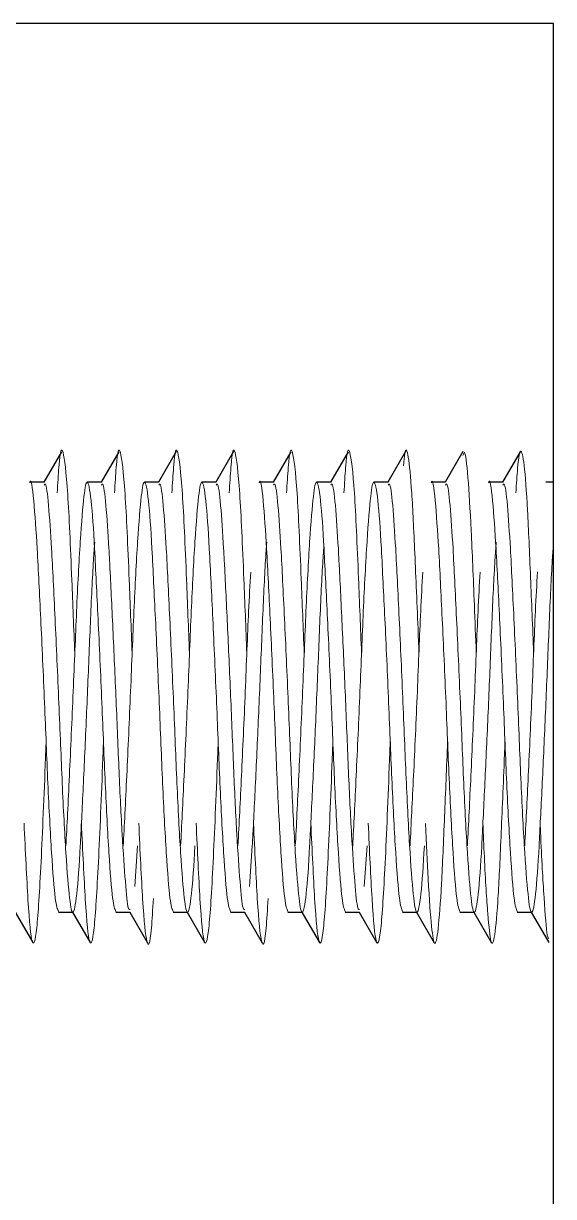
# Model space of a CAD drawing. Header units: millimetres. Extents: x -635 to 515, y -448 to 489.
# Drawn here: x 113.18 to 116.88, y 289.1 to 297.28 of the extents above; entities that cross this region are included whole.
import ezdxf

# ---------------------------------------------------------------- set-up
doc = ezdxf.new("R2010")
doc.units = ezdxf.units.MM

msp = doc.modelspace()

# ---------------------------------------------------------------- linework, layer by layer
at = {"color": 7, "linetype": 'Continuous', "lineweight": 25}
for p, q in [((116.8745, 297.2803), (95.4745, 297.2803)), ((116.8745, 275.8803), (116.8745, 297.2803)), ((113.4427, 294.2919), (113.3203, 294.0803)), ((113.8431, 294.2927), (113.7202, 294.0803)), ((114.2438, 294.294), (114.1202, 294.0803)), ((114.6434, 294.2933), (114.5202, 294.0803)), ((115.0427, 294.2919), (114.9203, 294.0803)), ((115.4431, 294.2926), (115.3202, 294.0803)), ((115.8438, 294.2939), (115.7202, 294.0803)), ((116.2435, 294.2933), (116.1202, 294.0803)), ((116.6427, 294.292), (116.5203, 294.0803)), ((113.3228, 294.0803), (113.2226, 294.0803)), ((113.7228, 294.0803), (113.6226, 294.0803)), ((114.1228, 294.0803), (114.0226, 294.0803)), ((114.5228, 294.0803), (114.4226, 294.0803)), ((114.9228, 294.0803), (114.8226, 294.0803)), ((115.3228, 294.0803), (115.2226, 294.0803)), ((115.7228, 294.0803), (115.6226, 294.0803)), ((116.1228, 294.0803), (116.0226, 294.0803)), ((116.5228, 294.0803), (116.4226, 294.0803)), ((116.8745, 294.0803), (116.8226, 294.0803)), ((113.1202, 291.0803), (113.243, 290.8681)), ((113.4226, 291.0803), (113.5228, 291.0803)), ((113.5203, 291.0803), (113.6427, 290.8687)), ((113.8226, 291.0803), (113.9228, 291.0803)), ((113.9202, 291.0803), (114.0436, 290.8671)), ((114.2226, 291.0803), (114.3228, 291.0803)), ((114.3202, 291.0803), (114.4438, 290.8667)), ((114.6226, 291.0803), (114.7228, 291.0803)), ((114.7202, 291.0803), (114.843, 290.868)), ((115.0226, 291.0803), (115.1228, 291.0803)), ((115.1203, 291.0803), (115.2427, 290.8687)), ((115.4226, 291.0803), (115.5228, 291.0803)), ((115.5202, 291.0803), (115.6435, 290.8671)), ((115.8226, 291.0803), (115.9228, 291.0803)), ((115.9202, 291.0803), (116.0438, 290.8667)), ((116.2226, 291.0803), (116.3228, 291.0803)), ((116.3202, 291.0803), (116.4431, 290.8679)), ((116.6226, 291.0803), (116.7228, 291.0803)), ((116.7203, 291.0803), (116.8427, 290.8687))]:
    msp.add_line(p, q, dxfattribs=at)
at = {"color": 144, "linetype": 'Continuous', "lineweight": 18}
for p, q in [((113.9745, 291.5435), (113.9547, 291.2608)), ((114.7745, 291.5436), (114.7547, 291.2608)), ((115.5745, 291.5435), (115.5547, 291.2608))]:
    msp.add_line(p, q, dxfattribs=at)
for points, knots in [([(113.5364, 292.8852), (113.5295, 293.0605), (113.5119, 293.5046), (113.4877, 294.0577), (113.454, 294.3399), (113.4319, 294.3039), (113.4174, 294.0705), (113.4134, 294.0058)], [0, 0, 0, 0, 0.160018, 0.405256, 0.659318, 0.90541, 1, 1, 1, 1]), ([(113.9364, 292.8852), (113.9295, 293.0614), (113.9118, 293.5062), (113.8877, 294.0592), (113.8539, 294.3402), (113.8319, 294.3034), (113.8174, 294.0703), (113.8134, 294.0059)], [0, 0, 0, 0, 0.160811, 0.406047, 0.660129, 0.906201, 1, 1, 1, 1]), ([(114.3364, 292.8852), (114.3294, 293.0622), (114.3117, 293.5078), (114.2876, 294.0608), (114.2538, 294.3404), (114.2318, 294.3029), (114.2174, 294.0698), (114.2134, 294.0058)], [0, 0, 0, 0, 0.1615775, 0.4067718, 0.6608312, 0.9068434, 1, 1, 1, 1]), ([(114.7364, 292.8853), (114.7294, 293.0631), (114.7117, 293.5095), (114.6875, 294.0624), (114.6536, 294.3407), (114.6318, 294.3023), (114.6173, 294.0694), (114.6134, 294.0058)], [0, 0, 0, 0, 0.162352, 0.407519, 0.661569, 0.907535, 1, 1, 1, 1]), ([(115.1364, 292.8853), (115.1294, 293.0639), (115.1116, 293.5111), (115.0874, 294.0639), (115.0535, 294.3409), (115.0317, 294.3018), (115.0173, 294.0691), (115.0134, 294.0059)], [0, 0, 0, 0, 0.163138, 0.408293, 0.662351, 0.908287, 1, 1, 1, 1]), ([(115.5364, 292.8853), (115.5293, 293.0648), (115.5115, 293.5127), (115.4873, 294.0655), (115.4534, 294.3411), (115.4316, 294.3013), (115.4173, 294.0687), (115.4134, 294.0059)], [0, 0, 0, 0, 0.163916, 0.409047, 0.663099, 0.908994, 1, 1, 1, 1]), ([(115.9366, 292.8886), (115.9349, 292.9321), (115.9253, 293.1843), (115.9075, 293.5977), (115.8868, 294.042), (115.8621, 294.2833), (115.8428, 294.3345), (115.8323, 294.2276), (115.8291, 294.1951)], [0, 0, 0, 0, 0.045161, 0.26199, 0.471481, 0.689671, 0.90554, 1, 1, 1, 1]), ([(116.3365, 292.8874), (116.3321, 293.0007), (116.3196, 293.3184), (116.3006, 293.7668), (116.2788, 294.1407), (116.258, 294.3168), (116.2471, 294.278), (116.2438, 294.266)], [0, 0, 0, 0, 0.137592, 0.385668, 0.632072, 0.886723, 1, 1, 1, 1]), ([(116.7366, 292.8893), (116.7293, 293.0698), (116.714, 293.4478), (116.6939, 293.9134), (116.6704, 294.2348), (116.6456, 294.3279), (116.6285, 294.2467), (116.6166, 294.068), (116.6124, 294.0061)], [0, 0, 0, 0, 0.16584, 0.347419, 0.534054, 0.722745, 0.903906, 1, 1, 1, 1]), ([(113.2745, 293.617), (113.2666, 293.7378), (113.2505, 293.9825), (113.2314, 294.1145), (113.2229, 294.0771), (113.2226, 294.0755)], [0, 0, 0, 0, 0.482804, 0.978262, 1, 1, 1, 1]), ([(114.8745, 293.617), (114.8666, 293.7378), (114.8505, 293.9825), (114.8314, 294.1145), (114.8229, 294.0771), (114.8226, 294.0755)], [0, 0, 0, 0, 0.482804, 0.978262, 1, 1, 1, 1]), ([(116.0745, 293.617), (116.0666, 293.7378), (116.0505, 293.9825), (116.0314, 294.1145), (116.0229, 294.0771), (116.0226, 294.0755)], [0, 0, 0, 0, 0.482804, 0.978262, 1, 1, 1, 1]), ([(116.4745, 293.617), (116.4666, 293.7378), (116.4505, 293.9825), (116.4314, 294.1145), (116.4229, 294.0771), (116.4226, 294.0755)], [0, 0, 0, 0, 0.482804, 0.978262, 1, 1, 1, 1]), ([(113.3745, 293.6169), (113.3677, 293.7254), (113.354, 293.9424), (113.3353, 294.0828), (113.3255, 294.065), (113.3228, 294.0599)], [0, 0, 0, 0, 0.417961, 0.835952, 1, 1, 1, 1]), ([(113.6745, 293.617), (113.6673, 293.7525), (113.6589, 293.87), (113.6413, 294.0324), (113.6321, 294.0765), (113.6194, 294.0818), (113.6153, 294.0737), (113.6077, 294.0402), (113.6042, 294.0153), (113.5923, 293.9115), (113.5834, 293.8032), (113.5656, 293.5254), (113.5567, 293.3567), (113.5448, 293.0911), (113.5413, 293.0021), (113.5337, 292.8163), (113.5296, 292.7192), (113.5169, 292.4232), (113.5078, 292.2196), (113.4901, 291.847), (113.4817, 291.679), (113.4745, 291.5435)], [0, 0, 0, 0, 0.125, 0.125, 0.25, 0.25, 0.3125, 0.3125, 0.375, 0.375, 0.5, 0.5, 0.625, 0.625, 0.6875, 0.6875, 0.75, 0.75, 0.875, 0.875, 1, 1, 1, 1]), ([(113.7745, 293.6172), (113.7677, 293.7256), (113.754, 293.9425), (113.7353, 294.0828), (113.7255, 294.065), (113.7228, 294.0599)], [0, 0, 0, 0, 0.41809, 0.83621, 1, 1, 1, 1]), ([(114.0745, 293.617), (114.0673, 293.7525), (114.0589, 293.87), (114.0413, 294.0324), (114.0321, 294.0765), (114.0194, 294.0818), (114.0153, 294.0737), (114.0077, 294.0402), (114.0042, 294.0153), (113.9923, 293.9115), (113.9834, 293.8032), (113.9656, 293.5254), (113.9567, 293.3567), (113.9448, 293.0911), (113.9413, 293.0021), (113.9337, 292.8163), (113.9296, 292.7192), (113.9169, 292.4232), (113.9078, 292.2196), (113.8901, 291.847), (113.8817, 291.679), (113.8745, 291.5435)], [0, 0, 0, 0, 0.125, 0.125, 0.25, 0.25, 0.3125, 0.3125, 0.375, 0.375, 0.5, 0.5, 0.625, 0.625, 0.6875, 0.6875, 0.75, 0.75, 0.875, 0.875, 1, 1, 1, 1]), ([(114.1745, 293.6169), (114.1677, 293.7254), (114.154, 293.9424), (114.1353, 294.0828), (114.1255, 294.065), (114.1228, 294.0599)], [0, 0, 0, 0, 0.4179819, 0.8359932, 1, 1, 1, 1]), ([(114.4745, 293.617), (114.4673, 293.7525), (114.4589, 293.87), (114.4413, 294.0324), (114.4321, 294.0765), (114.4194, 294.0818), (114.4153, 294.0737), (114.4077, 294.0402), (114.4042, 294.0153), (114.3923, 293.9115), (114.3834, 293.8032), (114.3656, 293.5254), (114.3567, 293.3567), (114.3448, 293.0911), (114.3413, 293.0021), (114.3337, 292.8163), (114.3296, 292.7192), (114.3169, 292.4232), (114.3078, 292.2196), (114.2901, 291.847), (114.2817, 291.679), (114.2745, 291.5435)], [0, 0, 0, 0, 0.125, 0.125, 0.25, 0.25, 0.3125, 0.3125, 0.375, 0.375, 0.5, 0.5, 0.625, 0.625, 0.6875, 0.6875, 0.75, 0.75, 0.875, 0.875, 1, 1, 1, 1]), ([(114.5745, 293.6169), (114.5677, 293.7254), (114.554, 293.9424), (114.5353, 294.0828), (114.5255, 294.065), (114.5228, 294.0599)], [0, 0, 0, 0, 0.417954, 0.835938, 1, 1, 1, 1]), ([(114.9745, 293.617), (114.9677, 293.7255), (114.954, 293.9425), (114.9353, 294.0828), (114.9255, 294.065), (114.9228, 294.0599)], [0, 0, 0, 0, 0.418026, 0.836081, 1, 1, 1, 1]), ([(115.2745, 293.617), (115.2673, 293.7525), (115.2589, 293.87), (115.2413, 294.0324), (115.2321, 294.0765), (115.2194, 294.0818), (115.2153, 294.0737), (115.2077, 294.0402), (115.2042, 294.0153), (115.1923, 293.9115), (115.1834, 293.8032), (115.1656, 293.5254), (115.1567, 293.3567), (115.1448, 293.0911), (115.1413, 293.0021), (115.1337, 292.8163), (115.1296, 292.7192), (115.1169, 292.4232), (115.1078, 292.2196), (115.0901, 291.847), (115.0817, 291.679), (115.0745, 291.5435)], [0, 0, 0, 0, 0.125, 0.125, 0.25, 0.25, 0.3125, 0.3125, 0.375, 0.375, 0.5, 0.5, 0.625, 0.625, 0.6875, 0.6875, 0.75, 0.75, 0.875, 0.875, 1, 1, 1, 1]), ([(115.3745, 293.617), (115.3677, 293.7255), (115.354, 293.9425), (115.3353, 294.0828), (115.3255, 294.065), (115.3228, 294.0599)], [0, 0, 0, 0, 0.418026, 0.836081, 1, 1, 1, 1]), ([(115.6745, 293.617), (115.6673, 293.7525), (115.6589, 293.87), (115.6413, 294.0324), (115.6321, 294.0765), (115.6194, 294.0818), (115.6153, 294.0737), (115.6077, 294.0402), (115.6042, 294.0153), (115.5923, 293.9115), (115.5834, 293.8032), (115.5656, 293.5254), (115.5567, 293.3567), (115.5448, 293.0911), (115.5413, 293.0021), (115.5337, 292.8163), (115.5296, 292.7192), (115.5169, 292.4232), (115.5078, 292.2196), (115.4901, 291.847), (115.4817, 291.679), (115.4745, 291.5435)], [0, 0, 0, 0, 0.125, 0.125, 0.25, 0.25, 0.3125, 0.3125, 0.375, 0.375, 0.5, 0.5, 0.625, 0.625, 0.6875, 0.6875, 0.75, 0.75, 0.875, 0.875, 1, 1, 1, 1]), ([(115.7745, 293.617), (115.7677, 293.7255), (115.754, 293.9425), (115.7353, 294.0828), (115.7255, 294.065), (115.7228, 294.0599)], [0, 0, 0, 0, 0.418026, 0.836081, 1, 1, 1, 1]), ([(116.1745, 293.6171), (116.1677, 293.7255), (116.154, 293.9425), (116.1353, 294.0828), (116.1255, 294.065), (116.1228, 294.0599)], [0, 0, 0, 0, 0.418045, 0.836119, 1, 1, 1, 1]), ([(116.5745, 293.617), (116.5677, 293.7255), (116.554, 293.9425), (116.5353, 294.0828), (116.5255, 294.065), (116.5228, 294.0599)], [0, 0, 0, 0, 0.418037, 0.836104, 1, 1, 1, 1]), ([(113.4226, 291.085), (113.4152, 291.1027), (113.4, 291.1396), (113.3746, 291.4704), (113.3484, 291.9596), (113.3259, 292.5451), (113.2986, 293.1443), (113.2825, 293.4608), (113.2745, 293.617)], [0, 0, 0, 0, 0.157112, 0.327028, 0.496945, 0.661577, 0.832977, 1, 1, 1, 1]), ([(113.5745, 291.5435), (113.5673, 291.408), (113.5589, 291.2905), (113.5413, 291.1282), (113.5321, 291.084), (113.5194, 291.0788), (113.5153, 291.0868), (113.5077, 291.1203), (113.5042, 291.1452), (113.4923, 291.249), (113.4834, 291.3573), (113.4656, 291.635), (113.4567, 291.8037), (113.4448, 292.0693), (113.4413, 292.1583), (113.4337, 292.3441), (113.4296, 292.4412), (113.4169, 292.7372), (113.4078, 292.9408), (113.3901, 293.3134), (113.3817, 293.4814), (113.3745, 293.6169)], [0, 0, 0, 0, 0.125, 0.125, 0.25, 0.25, 0.3125, 0.3125, 0.375, 0.375, 0.5, 0.5, 0.625, 0.625, 0.6875, 0.6875, 0.75, 0.75, 0.875, 0.875, 1, 1, 1, 1]), ([(113.6752, 293.6612), (113.6724, 293.6211), (113.662, 293.4759), (113.6449, 293.1032), (113.6252, 292.6041), (113.6022, 292.0959), (113.5851, 291.7451), (113.5765, 291.5817), (113.5745, 291.5435)], [0, 0, 0, 0, 0.081546, 0.294906, 0.508217, 0.721507, 0.934863, 1, 1, 1, 1]), ([(113.8226, 291.085), (113.8152, 291.1027), (113.8, 291.1396), (113.7746, 291.4704), (113.7484, 291.9596), (113.7259, 292.5451), (113.6986, 293.1443), (113.6825, 293.4608), (113.6745, 293.617)], [0, 0, 0, 0, 0.157112, 0.327028, 0.496945, 0.661577, 0.832977, 1, 1, 1, 1]), ([(113.9228, 291.1006), (113.9184, 291.0987), (113.9069, 291.0938), (113.8896, 291.2759), (113.8664, 291.6056), (113.8449, 292.0525), (113.8252, 292.5576), (113.8022, 293.0642), (113.7851, 293.4154), (113.7765, 293.5789), (113.7745, 293.6172)], [0, 0, 0, 0, 0.087971, 0.232589, 0.377198, 0.521856, 0.666481, 0.811092, 0.955748, 1, 1, 1, 1]), ([(114.2226, 291.085), (114.2152, 291.1027), (114.2, 291.1396), (114.1746, 291.4704), (114.1484, 291.9596), (114.1259, 292.5451), (114.0986, 293.1443), (114.0825, 293.4608), (114.0745, 293.617)], [0, 0, 0, 0, 0.157112, 0.3270283, 0.4969447, 0.6615767, 0.8329771, 1, 1, 1, 1]), ([(114.3745, 291.5435), (114.3673, 291.408), (114.3589, 291.2905), (114.3413, 291.1281), (114.3321, 291.084), (114.3194, 291.0788), (114.3153, 291.0869), (114.3077, 291.1203), (114.3042, 291.1453), (114.2923, 291.2491), (114.2834, 291.3573), (114.2656, 291.6351), (114.2567, 291.8038), (114.2448, 292.0694), (114.2413, 292.1583), (114.2337, 292.3442), (114.2296, 292.4412), (114.2169, 292.7372), (114.2078, 292.9409), (114.1901, 293.3135), (114.1817, 293.4814), (114.1745, 293.6169)], [0, 0, 0, 0, 0.125, 0.125, 0.25, 0.25, 0.3125, 0.3125, 0.375, 0.375, 0.5, 0.5, 0.625, 0.625, 0.6875, 0.6875, 0.75, 0.75, 0.875, 0.875, 1, 1, 1, 1]), ([(114.6226, 291.085), (114.6152, 291.1027), (114.6, 291.1396), (114.5746, 291.4704), (114.5484, 291.9596), (114.5259, 292.5451), (114.4986, 293.1443), (114.4825, 293.4608), (114.4745, 293.617)], [0, 0, 0, 0, 0.157112, 0.327028, 0.496945, 0.661577, 0.832977, 1, 1, 1, 1]), ([(114.7228, 291.1006), (114.7184, 291.0987), (114.7069, 291.0938), (114.6896, 291.2759), (114.6664, 291.6055), (114.6449, 292.0524), (114.6252, 292.5575), (114.6022, 293.0641), (114.5851, 293.4153), (114.5765, 293.5787), (114.5745, 293.6169)], [0, 0, 0, 0, 0.087961, 0.232595, 0.377221, 0.521895, 0.666537, 0.811164, 0.955835, 1, 1, 1, 1]), ([(114.8752, 293.6612), (114.8724, 293.6211), (114.862, 293.476), (114.8449, 293.1033), (114.8252, 292.6043), (114.8022, 292.096), (114.7851, 291.7452), (114.7765, 291.5818), (114.7745, 291.5436)], [0, 0, 0, 0, 0.08147, 0.294833, 0.508149, 0.721443, 0.934802, 1, 1, 1, 1]), ([(115.0226, 291.085), (115.0152, 291.1027), (115, 291.1396), (114.9746, 291.4704), (114.9484, 291.9596), (114.9259, 292.5451), (114.8986, 293.1443), (114.8825, 293.4608), (114.8745, 293.617)], [0, 0, 0, 0, 0.157112, 0.327028, 0.496945, 0.661577, 0.832977, 1, 1, 1, 1]), ([(115.1745, 291.5435), (115.1673, 291.408), (115.1589, 291.2905), (115.1413, 291.1282), (115.1321, 291.084), (115.1194, 291.0788), (115.1153, 291.0869), (115.1077, 291.1203), (115.1042, 291.1453), (115.0923, 291.2491), (115.0834, 291.3573), (115.0656, 291.6351), (115.0567, 291.8038), (115.0448, 292.0694), (115.0413, 292.1584), (115.0337, 292.3443), (115.0296, 292.4413), (115.0169, 292.7373), (115.0078, 292.941), (114.9901, 293.3136), (114.9817, 293.4815), (114.9745, 293.617)], [0, 0, 0, 0, 0.125, 0.125, 0.25, 0.25, 0.3125, 0.3125, 0.375, 0.375, 0.5, 0.5, 0.625, 0.625, 0.6875, 0.6875, 0.75, 0.75, 0.875, 0.875, 1, 1, 1, 1]), ([(115.2733, 293.6331), (115.2711, 293.6017), (115.2614, 293.4646), (115.2449, 293.1026), (115.2252, 292.6045), (115.2022, 292.096), (115.1851, 291.7452), (115.1765, 291.5818), (115.1745, 291.5435)], [0, 0, 0, 0, 0.064392, 0.281719, 0.498999, 0.716256, 0.933581, 1, 1, 1, 1]), ([(115.4226, 291.085), (115.4152, 291.1027), (115.4, 291.1396), (115.3746, 291.4704), (115.3484, 291.9596), (115.3259, 292.5451), (115.2986, 293.1443), (115.2825, 293.4608), (115.2745, 293.617)], [0, 0, 0, 0, 0.157112, 0.327028, 0.496945, 0.661577, 0.832977, 1, 1, 1, 1]), ([(115.5228, 291.1006), (115.5184, 291.0987), (115.5069, 291.0938), (115.4896, 291.2759), (115.4664, 291.6055), (115.4449, 292.0525), (115.4252, 292.5575), (115.4022, 293.0642), (115.3851, 293.4154), (115.3765, 293.5788), (115.3745, 293.617)], [0, 0, 0, 0, 0.087972, 0.232597, 0.377214, 0.521879, 0.666513, 0.811131, 0.955794, 1, 1, 1, 1]), ([(115.8226, 291.085), (115.8152, 291.1027), (115.8, 291.1396), (115.7746, 291.4704), (115.7484, 291.9596), (115.7259, 292.5451), (115.6986, 293.1443), (115.6825, 293.4608), (115.6745, 293.617)], [0, 0, 0, 0, 0.157112, 0.3270283, 0.4969447, 0.6615767, 0.8329771, 1, 1, 1, 1]), ([(115.9745, 291.5435), (115.9673, 291.408), (115.9589, 291.2905), (115.9412, 291.1281), (115.9321, 291.084), (115.9194, 291.0788), (115.9153, 291.0869), (115.9077, 291.1203), (115.9042, 291.1453), (115.8923, 291.2491), (115.8834, 291.3573), (115.8656, 291.6351), (115.8567, 291.8038), (115.8448, 292.0694), (115.8413, 292.1584), (115.8337, 292.3443), (115.8296, 292.4413), (115.8169, 292.7373), (115.8078, 292.941), (115.7901, 293.3136), (115.7817, 293.4815), (115.7745, 293.617)], [0, 0, 0, 0, 0.125, 0.125, 0.25, 0.25, 0.3125, 0.3125, 0.375, 0.375, 0.5, 0.5, 0.625, 0.625, 0.6875, 0.6875, 0.75, 0.75, 0.875, 0.875, 1, 1, 1, 1]), ([(116.2226, 291.085), (116.2152, 291.1027), (116.2, 291.1396), (116.1746, 291.4704), (116.1484, 291.9596), (116.1259, 292.5451), (116.0986, 293.1443), (116.0825, 293.4608), (116.0745, 293.617)], [0, 0, 0, 0, 0.157112, 0.327028, 0.496945, 0.661577, 0.832977, 1, 1, 1, 1]), ([(116.3745, 291.5435), (116.3673, 291.408), (116.3589, 291.2905), (116.3413, 291.1281), (116.3321, 291.084), (116.3194, 291.0788), (116.3153, 291.0869), (116.3077, 291.1203), (116.3042, 291.1453), (116.2923, 291.2491), (116.2834, 291.3573), (116.2656, 291.6351), (116.2567, 291.8039), (116.2448, 292.0695), (116.2413, 292.1584), (116.2337, 292.3443), (116.2296, 292.4413), (116.2169, 292.7374), (116.2078, 292.941), (116.1901, 293.3136), (116.1817, 293.4816), (116.1745, 293.6171)], [0, 0, 0, 0, 0.125, 0.125, 0.25, 0.25, 0.3125, 0.3125, 0.375, 0.375, 0.5, 0.5, 0.625, 0.625, 0.6875, 0.6875, 0.75, 0.75, 0.875, 0.875, 1, 1, 1, 1]), ([(116.4752, 293.6612), (116.4724, 293.6211), (116.462, 293.476), (116.4449, 293.1033), (116.4252, 292.6043), (116.4022, 292.096), (116.3851, 291.7452), (116.3765, 291.5818), (116.3745, 291.5435)], [0, 0, 0, 0, 0.081482, 0.294843, 0.508155, 0.721446, 0.934803, 1, 1, 1, 1]), ([(116.6226, 291.085), (116.6152, 291.1027), (116.6, 291.1396), (116.5746, 291.4704), (116.5484, 291.9596), (116.5259, 292.5451), (116.4986, 293.1443), (116.4825, 293.4608), (116.4745, 293.617)], [0, 0, 0, 0, 0.157112, 0.327028, 0.496945, 0.661577, 0.832977, 1, 1, 1, 1]), ([(116.7745, 291.5435), (116.7673, 291.408), (116.7589, 291.2905), (116.7413, 291.1282), (116.7321, 291.084), (116.7194, 291.0788), (116.7153, 291.0869), (116.7077, 291.1203), (116.7042, 291.1453), (116.6923, 291.2491), (116.6834, 291.3573), (116.6656, 291.6351), (116.6567, 291.8038), (116.6448, 292.0695), (116.6413, 292.1584), (116.6337, 292.3443), (116.6296, 292.4413), (116.6169, 292.7374), (116.6078, 292.941), (116.5901, 293.3136), (116.5817, 293.4815), (116.5745, 293.617)], [0, 0, 0, 0, 0.125, 0.125, 0.25, 0.25, 0.3125, 0.3125, 0.375, 0.375, 0.5, 0.5, 0.625, 0.625, 0.6875, 0.6875, 0.75, 0.75, 0.875, 0.875, 1, 1, 1, 1]), ([(116.8752, 293.6612), (116.8724, 293.6211), (116.862, 293.4759), (116.8449, 293.1031), (116.8252, 292.6041), (116.8022, 292.0958), (116.7851, 291.7451), (116.7765, 291.5817), (116.7745, 291.5435)], [0, 0, 0, 0, 0.081556, 0.294917, 0.50823, 0.721521, 0.934878, 1, 1, 1, 1]), ([(114.7633, 293.4527), (114.7583, 293.3649), (114.7449, 293.1261), (114.7259, 292.6117), (114.6986, 292.0172), (114.6825, 291.7001), (114.6745, 291.5435)], [0, 0, 0, 0, 0.159861, 0.434808, 0.72106, 1, 1, 1, 1]), ([(115.9633, 293.4534), (115.9584, 293.3654), (115.945, 293.1263), (115.9259, 292.6118), (115.8986, 292.0172), (115.8825, 291.7001), (115.8745, 291.5435)], [0, 0, 0, 0, 0.160194, 0.435033, 0.72117, 1, 1, 1, 1]), ([(116.3633, 293.4526), (116.3583, 293.3648), (116.3449, 293.126), (116.3259, 292.6117), (116.2986, 292.0172), (116.2825, 291.7001), (116.2745, 291.5435)], [0, 0, 0, 0, 0.159803, 0.434769, 0.72104, 1, 1, 1, 1]), ([(116.7633, 293.4544), (116.7584, 293.3661), (116.745, 293.1267), (116.7259, 292.6118), (116.6986, 292.0172), (116.6825, 291.7001), (116.6745, 291.5435)], [0, 0, 0, 0, 0.160696, 0.43537, 0.721337, 1, 1, 1, 1]), ([(113.3366, 292.2725), (113.3351, 292.2346), (113.3233, 291.9212), (113.3011, 291.3911), (113.2715, 290.9056), (113.2389, 290.8141), (113.2118, 291.0892), (113.1919, 291.5067), (113.1826, 291.7011)], [0, 0, 0, 0, 0.027661, 0.228507, 0.427668, 0.630209, 0.827777, 1, 1, 1, 1]), ([(113.7366, 292.2726), (113.7351, 292.2337), (113.7233, 291.9194), (113.701, 291.3891), (113.6713, 290.9047), (113.6388, 290.8145), (113.6117, 291.0903), (113.5918, 291.5074), (113.5826, 291.7012)], [0, 0, 0, 0, 0.028313, 0.229126, 0.428329, 0.630848, 0.828445, 1, 1, 1, 1]), ([(114.5366, 292.2727), (114.535, 292.2321), (114.5231, 291.916), (114.5009, 291.3851), (114.4711, 290.9028), (114.4386, 290.8152), (114.4116, 291.0925), (114.3918, 291.5089), (114.3826, 291.7016)], [0, 0, 0, 0, 0.029615, 0.230363, 0.429652, 0.63213, 0.829785, 1, 1, 1, 1]), ([(115.3366, 292.2728), (115.335, 292.2304), (115.323, 291.9126), (115.3007, 291.3811), (115.2709, 290.9009), (115.2385, 290.816), (115.2114, 291.0947), (115.1917, 291.5104), (115.1826, 291.7019)], [0, 0, 0, 0, 0.030916, 0.231596, 0.430973, 0.633406, 0.83112, 1, 1, 1, 1]), ([(115.7366, 292.2728), (115.7349, 292.2295), (115.7229, 291.9109), (115.7006, 291.3791), (115.6708, 290.8999), (115.6384, 290.8164), (115.6114, 291.0958), (115.5917, 291.5111), (115.5826, 291.702)], [0, 0, 0, 0, 0.031567, 0.232213, 0.431633, 0.634044, 0.831788, 1, 1, 1, 1]), ([(116.1366, 292.2713), (116.1294, 292.0921), (116.1141, 291.7152), (116.094, 291.2493), (116.0705, 290.9289), (116.0458, 290.8257), (116.0251, 290.953), (116.0027, 291.2509), (115.9886, 291.5629), (115.9825, 291.6989)], [0, 0, 0, 0, 0.133308, 0.280364, 0.431444, 0.584254, 0.730958, 0.882722, 1, 1, 1, 1]), ([(116.5366, 292.272), (116.5349, 292.2272), (116.5252, 291.9737), (116.5073, 291.5591), (116.4867, 291.1182), (116.4619, 290.869), (116.4384, 290.8422), (116.4175, 291.0459), (116.397, 291.3529), (116.3859, 291.6211), (116.3826, 291.7014)], [0, 0, 0, 0, 0.032571, 0.184263, 0.330867, 0.483569, 0.634582, 0.78153, 0.934546, 1, 1, 1, 1]), ([(114.0845, 291.1767), (114.08, 291.1008), (114.0654, 290.8535), (114.0387, 290.8264), (114.0117, 291.089), (113.9918, 291.5074), (113.9826, 291.7014)], [0, 0, 0, 0, 0.135479, 0.442066, 0.741277, 1, 1, 1, 1]), ([(114.8845, 291.1767), (114.8799, 291.1001), (114.8652, 290.8524), (114.8385, 290.8271), (114.8115, 291.0912), (114.7918, 291.5089), (114.7826, 291.7017)], [0, 0, 0, 0, 0.137362, 0.443926, 0.743266, 1, 1, 1, 1]), ([(116.843, 290.8962), (116.8392, 290.8991), (116.8279, 290.9076), (116.8094, 291.1694), (116.7913, 291.462), (116.783, 291.6761), (116.7823, 291.695)], [0, 0, 0, 0, 0.192857, 0.572619, 0.962216, 1, 1, 1, 1])]:
    msp.add_open_spline(points, degree=3, knots=knots, dxfattribs=at)

doc.saveas('drawing.dxf')
